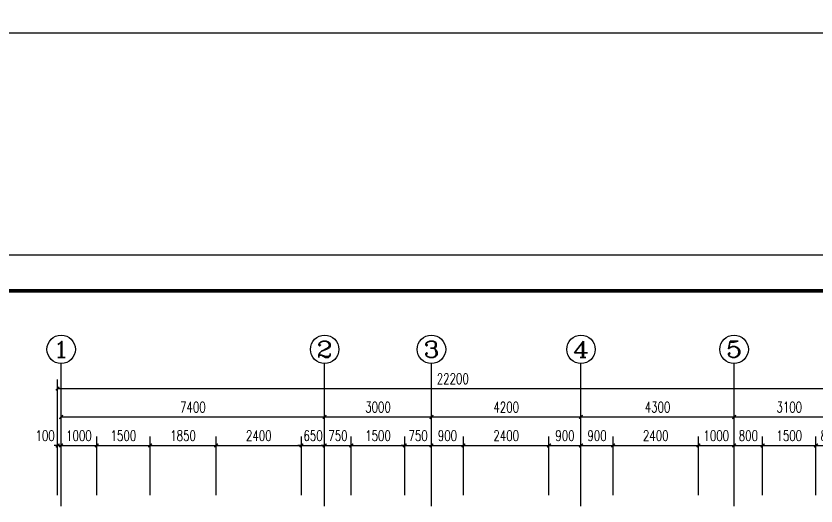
# Model space of a CAD drawing. Extents: x 5904849 to 6011887, y -826029 to -177002.
# Drawn here: x 5922146 to 5944614, y -370380 to -356618 of the extents above; entities that cross this region are included whole.
import ezdxf
from ezdxf.enums import TextEntityAlignment as Align

# ---------------------------------------------------------------- set-up
doc = ezdxf.new("R2010")
doc.units = 0
doc.header["$LTSCALE"] = 1000
doc.header["$MEASUREMENT"] = 0
doc.layers.get('0').update_dxf_attribs({"linetype": 'CONTINUOUS'})
doc.layers.get('Defpoints').update_dxf_attribs({"linetype": 'CONTINUOUS'})
for name, color, linetype in [('AXIS', 3, 'CONTINUOUS'), ('AXIS_TEXT', 7, 'CONTINUOUS'), ('PUB_DIM', 3, 'CONTINUOUS'), ('PUB_TITLE', 4, 'CONTINUOUS')]:
    doc.layers.add(name, color=color, linetype=linetype)
doc.styles.add('_TCH_AXIS', font='COMPLEX', dxfattribs={"bigfont": 'GBCBIG'})
doc.styles.add('_TCH_DIM_T3', font='SIMPLEX', dxfattribs={"width": 0.705882, "bigfont": 'GBCBIG'})
doc.styles.add('COMPLEX', font='COMPLEX')
doc.dimstyles.new('_TCH_ARCH&&100', dxfattribs={"dimtxt": 297.5, "dimasz": 100, "dimexe": 250, "dimexo": 300, "dimgap": 126.25, "dimtad": 1, "dimdec": 0, "dimzin": 0, "dimdsep": 46, "dimtxsty": '_TCH_DIM_T3', "dimblk": 'ARCHTICK', "dimcen": 0.09, "dimclrt": 7, "dimazin": 2, "dimtfac": 1, "dimtdec": 0, "dimtix": 1, "dimtmove": 2, "dimatfit": 3, "dimfxl": 0, "dimtolj": 1, "dimtzin": 0, "dimarcsym": 0})

# ---------------------------------------------------------------- blocks, each defined once
blk = doc.blocks.new('_ArchTick')
at = {"color": 0, "linetype": 'ByBlock', "const_width": 0.4}
blk.add_lwpolyline([(-0.5, -0.5), (0.5, 0.5)], dxfattribs=at)
blk = doc.blocks.new('*D1222')
at = {"layer": 'Defpoints', "color": 0}
for p in [(5923414, -368680), (5923314, -370380), (5923414, -370380)]:
    blk.add_point(p, dxfattribs=at)
at = {"layer": 'PUB_DIM', "color": 0, "lineweight": -2}
for p, q in [((5923314, -370080), (5923314, -368430)), ((5923414, -370080), (5923414, -368430)), ((5923314, -368680), (5923214, -368680)), ((5923314, -368680), (5923414, -368680)), ((5923414, -368680), (5923514, -368680))]:
    blk.add_line(p, q, dxfattribs=at)
at = {"layer": 'PUB_DIM', "color": 0, "lineweight": -2, "xscale": 100, "yscale": 100, "zscale": 100}
blk.add_blockref('_ArchTick', (5923314, -368680), dxfattribs=at)
at = {"layer": 'PUB_DIM', "color": 0, "lineweight": -2, "xscale": 100, "yscale": 100, "zscale": 100, "rotation": 180}
blk.add_blockref('_ArchTick', (5923414, -368680), dxfattribs=at)
at = {"layer": 'PUB_DIM', "color": 7, "insert": (5922964, -368405), "char_height": 297.5, "attachment_point": 5, "style": '_TCH_DIM_T3'}
blk.add_mtext('\\A1;100', dxfattribs=at)
blk = doc.blocks.new('*D1223')
at = {"layer": 'Defpoints', "color": 0}
for p in [(5924414, -368680), (5923414, -370380), (5924414, -370380)]:
    blk.add_point(p, dxfattribs=at)
at = {"layer": 'PUB_DIM', "color": 0, "lineweight": -2}
for p, q in [((5923414, -370080), (5923414, -368430)), ((5924414, -370080), (5924414, -368430)), ((5923414, -368680), (5924414, -368680))]:
    blk.add_line(p, q, dxfattribs=at)
at = {"layer": 'PUB_DIM', "color": 0, "lineweight": -2, "xscale": 100, "yscale": 100, "zscale": 100, "rotation": 180}
blk.add_blockref('_ArchTick', (5923414, -368680), dxfattribs=at)
at = {"layer": 'PUB_DIM', "color": 0, "lineweight": -2, "xscale": 100, "yscale": 100, "zscale": 100}
blk.add_blockref('_ArchTick', (5924414, -368680), dxfattribs=at)
at = {"layer": 'PUB_DIM', "color": 7, "insert": (5923914, -368405), "char_height": 297.5, "attachment_point": 5, "style": '_TCH_DIM_T3'}
blk.add_mtext('\\A1;1000', dxfattribs=at)
blk = doc.blocks.new('*D1224')
at = {"layer": 'Defpoints', "color": 0}
for p in [(5925914, -368680), (5924414, -370380), (5925914, -370380)]:
    blk.add_point(p, dxfattribs=at)
at = {"layer": 'PUB_DIM', "color": 0, "lineweight": -2}
for p, q in [((5924414, -370080), (5924414, -368430)), ((5925914, -370080), (5925914, -368430)), ((5924414, -368680), (5925914, -368680))]:
    blk.add_line(p, q, dxfattribs=at)
at = {"layer": 'PUB_DIM', "color": 0, "lineweight": -2, "xscale": 100, "yscale": 100, "zscale": 100, "rotation": 180}
blk.add_blockref('_ArchTick', (5924414, -368680), dxfattribs=at)
at = {"layer": 'PUB_DIM', "color": 0, "lineweight": -2, "xscale": 100, "yscale": 100, "zscale": 100}
blk.add_blockref('_ArchTick', (5925914, -368680), dxfattribs=at)
at = {"layer": 'PUB_DIM', "color": 7, "insert": (5925164, -368405), "char_height": 297.5, "attachment_point": 5, "style": '_TCH_DIM_T3'}
blk.add_mtext('\\A1;1500', dxfattribs=at)
blk = doc.blocks.new('*D1225')
at = {"layer": 'Defpoints', "color": 0}
for p in [(5927765, -368680), (5925914, -370380), (5927765, -370380)]:
    blk.add_point(p, dxfattribs=at)
at = {"layer": 'PUB_DIM', "color": 0, "lineweight": -2}
for p, q in [((5925914, -370080), (5925914, -368430)), ((5927765, -370080), (5927765, -368430)), ((5925914, -368680), (5927765, -368680))]:
    blk.add_line(p, q, dxfattribs=at)
at = {"layer": 'PUB_DIM', "color": 0, "lineweight": -2, "xscale": 100, "yscale": 100, "zscale": 100, "rotation": 180}
blk.add_blockref('_ArchTick', (5925914, -368680), dxfattribs=at)
at = {"layer": 'PUB_DIM', "color": 0, "lineweight": -2, "xscale": 100, "yscale": 100, "zscale": 100}
blk.add_blockref('_ArchTick', (5927765, -368680), dxfattribs=at)
at = {"layer": 'PUB_DIM', "color": 7, "insert": (5926839, -368405), "char_height": 297.5, "attachment_point": 5, "style": '_TCH_DIM_T3'}
blk.add_mtext('\\A1;1850', dxfattribs=at)
blk = doc.blocks.new('*D1226')
at = {"layer": 'Defpoints', "color": 0}
for p in [(5930165, -368680), (5927765, -370380), (5930165, -370380)]:
    blk.add_point(p, dxfattribs=at)
at = {"layer": 'PUB_DIM', "color": 0, "lineweight": -2}
for p, q in [((5927765, -370080), (5927765, -368430)), ((5930165, -370080), (5930165, -368430)), ((5927765, -368680), (5930165, -368680))]:
    blk.add_line(p, q, dxfattribs=at)
at = {"layer": 'PUB_DIM', "color": 0, "lineweight": -2, "xscale": 100, "yscale": 100, "zscale": 100, "rotation": 180}
blk.add_blockref('_ArchTick', (5927765, -368680), dxfattribs=at)
at = {"layer": 'PUB_DIM', "color": 0, "lineweight": -2, "xscale": 100, "yscale": 100, "zscale": 100}
blk.add_blockref('_ArchTick', (5930165, -368680), dxfattribs=at)
at = {"layer": 'PUB_DIM', "color": 7, "insert": (5928965, -368405), "char_height": 297.5, "attachment_point": 5, "style": '_TCH_DIM_T3'}
blk.add_mtext('\\A1;2400', dxfattribs=at)
blk = doc.blocks.new('*D1227')
at = {"layer": 'Defpoints', "color": 0}
for p in [(5930814, -368680), (5930165, -370380), (5930814, -370380)]:
    blk.add_point(p, dxfattribs=at)
at = {"layer": 'PUB_DIM', "color": 0, "lineweight": -2}
for p, q in [((5930165, -370080), (5930165, -368430)), ((5930814, -370080), (5930814, -368430)), ((5930165, -368680), (5930065, -368680)), ((5930165, -368680), (5930814, -368680)), ((5930814, -368680), (5930914, -368680))]:
    blk.add_line(p, q, dxfattribs=at)
at = {"layer": 'PUB_DIM', "color": 0, "lineweight": -2, "xscale": 100, "yscale": 100, "zscale": 100}
blk.add_blockref('_ArchTick', (5930165, -368680), dxfattribs=at)
at = {"layer": 'PUB_DIM', "color": 0, "lineweight": -2, "xscale": 100, "yscale": 100, "zscale": 100, "rotation": 180}
blk.add_blockref('_ArchTick', (5930814, -368680), dxfattribs=at)
at = {"layer": 'PUB_DIM', "color": 7, "insert": (5930489, -368405), "char_height": 297.5, "attachment_point": 5, "style": '_TCH_DIM_T3'}
blk.add_mtext('\\A1;650', dxfattribs=at)
blk = doc.blocks.new('*D1228')
at = {"layer": 'Defpoints', "color": 0}
for p in [(5931564, -368680), (5930814, -370380), (5931564, -370380)]:
    blk.add_point(p, dxfattribs=at)
at = {"layer": 'PUB_DIM', "color": 0, "lineweight": -2}
for p, q in [((5930814, -370080), (5930814, -368430)), ((5931564, -370080), (5931564, -368430)), ((5930814, -368680), (5930714, -368680)), ((5930814, -368680), (5931564, -368680)), ((5931564, -368680), (5931664, -368680))]:
    blk.add_line(p, q, dxfattribs=at)
at = {"layer": 'PUB_DIM', "color": 0, "lineweight": -2, "xscale": 100, "yscale": 100, "zscale": 100}
blk.add_blockref('_ArchTick', (5930814, -368680), dxfattribs=at)
at = {"layer": 'PUB_DIM', "color": 0, "lineweight": -2, "xscale": 100, "yscale": 100, "zscale": 100, "rotation": 180}
blk.add_blockref('_ArchTick', (5931564, -368680), dxfattribs=at)
at = {"layer": 'PUB_DIM', "color": 7, "insert": (5931189, -368405), "char_height": 297.5, "attachment_point": 5, "style": '_TCH_DIM_T3'}
blk.add_mtext('\\A1;750', dxfattribs=at)
blk = doc.blocks.new('*D1229')
at = {"layer": 'Defpoints', "color": 0}
for p in [(5933064, -368680), (5931564, -370380), (5933064, -370380)]:
    blk.add_point(p, dxfattribs=at)
at = {"layer": 'PUB_DIM', "color": 0, "lineweight": -2}
for p, q in [((5931564, -370080), (5931564, -368430)), ((5933064, -370080), (5933064, -368430)), ((5931564, -368680), (5933064, -368680))]:
    blk.add_line(p, q, dxfattribs=at)
at = {"layer": 'PUB_DIM', "color": 0, "lineweight": -2, "xscale": 100, "yscale": 100, "zscale": 100, "rotation": 180}
blk.add_blockref('_ArchTick', (5931564, -368680), dxfattribs=at)
at = {"layer": 'PUB_DIM', "color": 0, "lineweight": -2, "xscale": 100, "yscale": 100, "zscale": 100}
blk.add_blockref('_ArchTick', (5933064, -368680), dxfattribs=at)
at = {"layer": 'PUB_DIM', "color": 7, "insert": (5932314, -368405), "char_height": 297.5, "attachment_point": 5, "style": '_TCH_DIM_T3'}
blk.add_mtext('\\A1;1500', dxfattribs=at)
blk = doc.blocks.new('*D1230')
at = {"layer": 'Defpoints', "color": 0}
for p in [(5933814, -368680), (5933064, -370380), (5933814, -370380)]:
    blk.add_point(p, dxfattribs=at)
at = {"layer": 'PUB_DIM', "color": 0, "lineweight": -2}
for p, q in [((5933064, -370080), (5933064, -368430)), ((5933814, -370080), (5933814, -368430)), ((5933064, -368680), (5932964, -368680)), ((5933064, -368680), (5933814, -368680)), ((5933814, -368680), (5933914, -368680))]:
    blk.add_line(p, q, dxfattribs=at)
at = {"layer": 'PUB_DIM', "color": 0, "lineweight": -2, "xscale": 100, "yscale": 100, "zscale": 100}
blk.add_blockref('_ArchTick', (5933064, -368680), dxfattribs=at)
at = {"layer": 'PUB_DIM', "color": 0, "lineweight": -2, "xscale": 100, "yscale": 100, "zscale": 100, "rotation": 180}
blk.add_blockref('_ArchTick', (5933814, -368680), dxfattribs=at)
at = {"layer": 'PUB_DIM', "color": 7, "insert": (5933439, -368405), "char_height": 297.5, "attachment_point": 5, "style": '_TCH_DIM_T3'}
blk.add_mtext('\\A1;750', dxfattribs=at)
blk = doc.blocks.new('*D1231')
at = {"layer": 'Defpoints', "color": 0}
for p in [(5934714, -368680), (5933814, -370380), (5934714, -370380)]:
    blk.add_point(p, dxfattribs=at)
at = {"layer": 'PUB_DIM', "color": 0, "lineweight": -2}
for p, q in [((5933814, -370080), (5933814, -368430)), ((5934714, -370080), (5934714, -368430)), ((5933814, -368680), (5934714, -368680))]:
    blk.add_line(p, q, dxfattribs=at)
at = {"layer": 'PUB_DIM', "color": 0, "lineweight": -2, "xscale": 100, "yscale": 100, "zscale": 100, "rotation": 180}
blk.add_blockref('_ArchTick', (5933814, -368680), dxfattribs=at)
at = {"layer": 'PUB_DIM', "color": 0, "lineweight": -2, "xscale": 100, "yscale": 100, "zscale": 100}
blk.add_blockref('_ArchTick', (5934714, -368680), dxfattribs=at)
at = {"layer": 'PUB_DIM', "color": 7, "insert": (5934264, -368405), "char_height": 297.5, "attachment_point": 5, "style": '_TCH_DIM_T3'}
blk.add_mtext('\\A1;900', dxfattribs=at)
blk = doc.blocks.new('*D1232')
at = {"layer": 'Defpoints', "color": 0}
for p in [(5937114, -368680), (5934714, -370380), (5937114, -370380)]:
    blk.add_point(p, dxfattribs=at)
at = {"layer": 'PUB_DIM', "color": 0, "lineweight": -2}
for p, q in [((5934714, -370080), (5934714, -368430)), ((5937114, -370080), (5937114, -368430)), ((5934714, -368680), (5937114, -368680))]:
    blk.add_line(p, q, dxfattribs=at)
at = {"layer": 'PUB_DIM', "color": 0, "lineweight": -2, "xscale": 100, "yscale": 100, "zscale": 100, "rotation": 180}
blk.add_blockref('_ArchTick', (5934714, -368680), dxfattribs=at)
at = {"layer": 'PUB_DIM', "color": 0, "lineweight": -2, "xscale": 100, "yscale": 100, "zscale": 100}
blk.add_blockref('_ArchTick', (5937114, -368680), dxfattribs=at)
at = {"layer": 'PUB_DIM', "color": 7, "insert": (5935914, -368405), "char_height": 297.5, "attachment_point": 5, "style": '_TCH_DIM_T3'}
blk.add_mtext('\\A1;2400', dxfattribs=at)
blk = doc.blocks.new('*D1233')
at = {"layer": 'Defpoints', "color": 0}
for p in [(5938014, -368680), (5937114, -370380), (5938014, -370380)]:
    blk.add_point(p, dxfattribs=at)
at = {"layer": 'PUB_DIM', "color": 0, "lineweight": -2}
for p, q in [((5937114, -370080), (5937114, -368430)), ((5938014, -370080), (5938014, -368430)), ((5937114, -368680), (5938014, -368680))]:
    blk.add_line(p, q, dxfattribs=at)
at = {"layer": 'PUB_DIM', "color": 0, "lineweight": -2, "xscale": 100, "yscale": 100, "zscale": 100, "rotation": 180}
blk.add_blockref('_ArchTick', (5937114, -368680), dxfattribs=at)
at = {"layer": 'PUB_DIM', "color": 0, "lineweight": -2, "xscale": 100, "yscale": 100, "zscale": 100}
blk.add_blockref('_ArchTick', (5938014, -368680), dxfattribs=at)
at = {"layer": 'PUB_DIM', "color": 7, "insert": (5937564, -368405), "char_height": 297.5, "attachment_point": 5, "style": '_TCH_DIM_T3'}
blk.add_mtext('\\A1;900', dxfattribs=at)
blk = doc.blocks.new('*D1234')
at = {"layer": 'Defpoints', "color": 0}
for p in [(5938914, -368680), (5938014, -370380), (5938914, -370380)]:
    blk.add_point(p, dxfattribs=at)
at = {"layer": 'PUB_DIM', "color": 0, "lineweight": -2}
for p, q in [((5938014, -370080), (5938014, -368430)), ((5938914, -370080), (5938914, -368430)), ((5938014, -368680), (5938914, -368680))]:
    blk.add_line(p, q, dxfattribs=at)
at = {"layer": 'PUB_DIM', "color": 0, "lineweight": -2, "xscale": 100, "yscale": 100, "zscale": 100, "rotation": 180}
blk.add_blockref('_ArchTick', (5938014, -368680), dxfattribs=at)
at = {"layer": 'PUB_DIM', "color": 0, "lineweight": -2, "xscale": 100, "yscale": 100, "zscale": 100}
blk.add_blockref('_ArchTick', (5938914, -368680), dxfattribs=at)
at = {"layer": 'PUB_DIM', "color": 7, "insert": (5938464, -368405), "char_height": 297.5, "attachment_point": 5, "style": '_TCH_DIM_T3'}
blk.add_mtext('\\A1;900', dxfattribs=at)
blk = doc.blocks.new('*D1235')
at = {"layer": 'Defpoints', "color": 0}
for p in [(5941314, -368680), (5938914, -370380), (5941314, -370380)]:
    blk.add_point(p, dxfattribs=at)
at = {"layer": 'PUB_DIM', "color": 0, "lineweight": -2}
for p, q in [((5938914, -370080), (5938914, -368430)), ((5941314, -370080), (5941314, -368430)), ((5938914, -368680), (5941314, -368680))]:
    blk.add_line(p, q, dxfattribs=at)
at = {"layer": 'PUB_DIM', "color": 0, "lineweight": -2, "xscale": 100, "yscale": 100, "zscale": 100, "rotation": 180}
blk.add_blockref('_ArchTick', (5938914, -368680), dxfattribs=at)
at = {"layer": 'PUB_DIM', "color": 0, "lineweight": -2, "xscale": 100, "yscale": 100, "zscale": 100}
blk.add_blockref('_ArchTick', (5941314, -368680), dxfattribs=at)
at = {"layer": 'PUB_DIM', "color": 7, "insert": (5940114, -368405), "char_height": 297.5, "attachment_point": 5, "style": '_TCH_DIM_T3'}
blk.add_mtext('\\A1;2400', dxfattribs=at)
blk = doc.blocks.new('*D1236')
at = {"layer": 'Defpoints', "color": 0}
for p in [(5942314, -368680), (5941314, -370380), (5942314, -370380)]:
    blk.add_point(p, dxfattribs=at)
at = {"layer": 'PUB_DIM', "color": 0, "lineweight": -2}
for p, q in [((5941314, -370080), (5941314, -368430)), ((5942314, -370080), (5942314, -368430)), ((5941314, -368680), (5942314, -368680))]:
    blk.add_line(p, q, dxfattribs=at)
at = {"layer": 'PUB_DIM', "color": 0, "lineweight": -2, "xscale": 100, "yscale": 100, "zscale": 100, "rotation": 180}
blk.add_blockref('_ArchTick', (5941314, -368680), dxfattribs=at)
at = {"layer": 'PUB_DIM', "color": 0, "lineweight": -2, "xscale": 100, "yscale": 100, "zscale": 100}
blk.add_blockref('_ArchTick', (5942314, -368680), dxfattribs=at)
at = {"layer": 'PUB_DIM', "color": 7, "insert": (5941814, -368405), "char_height": 297.5, "attachment_point": 5, "style": '_TCH_DIM_T3'}
blk.add_mtext('\\A1;1000', dxfattribs=at)
blk = doc.blocks.new('*D1237')
at = {"layer": 'Defpoints', "color": 0}
for p in [(5943114, -368680), (5942314, -370380), (5943114, -370380)]:
    blk.add_point(p, dxfattribs=at)
at = {"layer": 'PUB_DIM', "color": 0, "lineweight": -2}
for p, q in [((5942314, -370080), (5942314, -368430)), ((5943114, -370080), (5943114, -368430)), ((5942314, -368680), (5943114, -368680))]:
    blk.add_line(p, q, dxfattribs=at)
at = {"layer": 'PUB_DIM', "color": 0, "lineweight": -2, "xscale": 100, "yscale": 100, "zscale": 100, "rotation": 180}
blk.add_blockref('_ArchTick', (5942314, -368680), dxfattribs=at)
at = {"layer": 'PUB_DIM', "color": 0, "lineweight": -2, "xscale": 100, "yscale": 100, "zscale": 100}
blk.add_blockref('_ArchTick', (5943114, -368680), dxfattribs=at)
at = {"layer": 'PUB_DIM', "color": 7, "insert": (5942714, -368405), "char_height": 297.5, "attachment_point": 5, "style": '_TCH_DIM_T3'}
blk.add_mtext('\\A1;800', dxfattribs=at)
blk = doc.blocks.new('*D1238')
at = {"layer": 'Defpoints', "color": 0}
for p in [(5944614, -368680), (5943114, -370380), (5944614, -370380)]:
    blk.add_point(p, dxfattribs=at)
at = {"layer": 'PUB_DIM', "color": 0, "lineweight": -2}
for p, q in [((5943114, -370080), (5943114, -368430)), ((5944614, -370080), (5944614, -368430)), ((5943114, -368680), (5944614, -368680))]:
    blk.add_line(p, q, dxfattribs=at)
at = {"layer": 'PUB_DIM', "color": 0, "lineweight": -2, "xscale": 100, "yscale": 100, "zscale": 100, "rotation": 180}
blk.add_blockref('_ArchTick', (5943114, -368680), dxfattribs=at)
at = {"layer": 'PUB_DIM', "color": 0, "lineweight": -2, "xscale": 100, "yscale": 100, "zscale": 100}
blk.add_blockref('_ArchTick', (5944614, -368680), dxfattribs=at)
at = {"layer": 'PUB_DIM', "color": 7, "insert": (5943864, -368405), "char_height": 297.5, "attachment_point": 5, "style": '_TCH_DIM_T3'}
blk.add_mtext('\\A1;1500', dxfattribs=at)
blk = doc.blocks.new('*D1239')
at = {"layer": 'Defpoints', "color": 0}
for p in [(5945414, -368680), (5944614, -370380), (5945414, -370380)]:
    blk.add_point(p, dxfattribs=at)
at = {"layer": 'PUB_DIM', "color": 0, "lineweight": -2}
for p, q in [((5944614, -370080), (5944614, -368430)), ((5945414, -370080), (5945414, -368430)), ((5944614, -368680), (5945414, -368680))]:
    blk.add_line(p, q, dxfattribs=at)
at = {"layer": 'PUB_DIM', "color": 0, "lineweight": -2, "xscale": 100, "yscale": 100, "zscale": 100, "rotation": 180}
blk.add_blockref('_ArchTick', (5944614, -368680), dxfattribs=at)
at = {"layer": 'PUB_DIM', "color": 0, "lineweight": -2, "xscale": 100, "yscale": 100, "zscale": 100}
blk.add_blockref('_ArchTick', (5945414, -368680), dxfattribs=at)
at = {"layer": 'PUB_DIM', "color": 7, "insert": (5945014, -368405), "char_height": 297.5, "attachment_point": 5, "style": '_TCH_DIM_T3'}
blk.add_mtext('\\A1;800', dxfattribs=at)
blk = doc.blocks.new('*D1350')
at = {"layer": 'AXIS', "color": 0, "lineweight": -2}
for p, q in [((5923414, -370080), (5923414, -367630)), ((5930814, -370080), (5930814, -367630)), ((5923414, -367880), (5930814, -367880))]:
    blk.add_line(p, q, dxfattribs=at)
at = {"layer": 'Defpoints', "color": 0}
for p in [(5930814, -367880), (5923414, -370380), (5930814, -370380)]:
    blk.add_point(p, dxfattribs=at)
at = {"layer": 'AXIS', "color": 0, "lineweight": -2, "xscale": 100, "yscale": 100, "zscale": 100, "rotation": 180}
blk.add_blockref('_ArchTick', (5923414, -367880), dxfattribs=at)
at = {"layer": 'AXIS', "color": 0, "lineweight": -2, "xscale": 100, "yscale": 100, "zscale": 100}
blk.add_blockref('_ArchTick', (5930814, -367880), dxfattribs=at)
at = {"layer": 'AXIS', "color": 7, "insert": (5927114, -367605), "char_height": 297.5, "attachment_point": 5, "style": '_TCH_DIM_T3'}
blk.add_mtext('\\A1;7400', dxfattribs=at)
blk = doc.blocks.new('*D1351')
at = {"layer": 'AXIS', "color": 0, "lineweight": -2}
for p, q in [((5930814, -370080), (5930814, -367630)), ((5933814, -370080), (5933814, -367630)), ((5930814, -367880), (5933814, -367880))]:
    blk.add_line(p, q, dxfattribs=at)
at = {"layer": 'Defpoints', "color": 0}
for p in [(5933814, -367880), (5930814, -370380), (5933814, -370380)]:
    blk.add_point(p, dxfattribs=at)
at = {"layer": 'AXIS', "color": 0, "lineweight": -2, "xscale": 100, "yscale": 100, "zscale": 100, "rotation": 180}
blk.add_blockref('_ArchTick', (5930814, -367880), dxfattribs=at)
at = {"layer": 'AXIS', "color": 0, "lineweight": -2, "xscale": 100, "yscale": 100, "zscale": 100}
blk.add_blockref('_ArchTick', (5933814, -367880), dxfattribs=at)
at = {"layer": 'AXIS', "color": 7, "insert": (5932314, -367605), "char_height": 297.5, "attachment_point": 5, "style": '_TCH_DIM_T3'}
blk.add_mtext('\\A1;3000', dxfattribs=at)
blk = doc.blocks.new('*D1352')
at = {"layer": 'AXIS', "color": 0, "lineweight": -2}
for p, q in [((5933814, -370080), (5933814, -367630)), ((5938014, -370080), (5938014, -367630)), ((5933814, -367880), (5938014, -367880))]:
    blk.add_line(p, q, dxfattribs=at)
at = {"layer": 'Defpoints', "color": 0}
for p in [(5938014, -367880), (5933814, -370380), (5938014, -370380)]:
    blk.add_point(p, dxfattribs=at)
at = {"layer": 'AXIS', "color": 0, "lineweight": -2, "xscale": 100, "yscale": 100, "zscale": 100, "rotation": 180}
blk.add_blockref('_ArchTick', (5933814, -367880), dxfattribs=at)
at = {"layer": 'AXIS', "color": 0, "lineweight": -2, "xscale": 100, "yscale": 100, "zscale": 100}
blk.add_blockref('_ArchTick', (5938014, -367880), dxfattribs=at)
at = {"layer": 'AXIS', "color": 7, "insert": (5935914, -367605), "char_height": 297.5, "attachment_point": 5, "style": '_TCH_DIM_T3'}
blk.add_mtext('\\A1;4200', dxfattribs=at)
blk = doc.blocks.new('*D1353')
at = {"layer": 'AXIS', "color": 0, "lineweight": -2}
for p, q in [((5938014, -370080), (5938014, -367630)), ((5942314, -370080), (5942314, -367630)), ((5938014, -367880), (5942314, -367880))]:
    blk.add_line(p, q, dxfattribs=at)
at = {"layer": 'Defpoints', "color": 0}
for p in [(5942314, -367880), (5938014, -370380), (5942314, -370380)]:
    blk.add_point(p, dxfattribs=at)
at = {"layer": 'AXIS', "color": 0, "lineweight": -2, "xscale": 100, "yscale": 100, "zscale": 100, "rotation": 180}
blk.add_blockref('_ArchTick', (5938014, -367880), dxfattribs=at)
at = {"layer": 'AXIS', "color": 0, "lineweight": -2, "xscale": 100, "yscale": 100, "zscale": 100}
blk.add_blockref('_ArchTick', (5942314, -367880), dxfattribs=at)
at = {"layer": 'AXIS', "color": 7, "insert": (5940164, -367605), "char_height": 297.5, "attachment_point": 5, "style": '_TCH_DIM_T3'}
blk.add_mtext('\\A1;4300', dxfattribs=at)
blk = doc.blocks.new('*D1354')
at = {"layer": 'AXIS', "color": 0, "lineweight": -2}
for p, q in [((5942314, -370080), (5942314, -367630)), ((5945414, -370080), (5945414, -367630)), ((5942314, -367880), (5945414, -367880))]:
    blk.add_line(p, q, dxfattribs=at)
at = {"layer": 'Defpoints', "color": 0}
for p in [(5945414, -367880), (5942314, -370380), (5945414, -370380)]:
    blk.add_point(p, dxfattribs=at)
at = {"layer": 'AXIS', "color": 0, "lineweight": -2, "xscale": 100, "yscale": 100, "zscale": 100, "rotation": 180}
blk.add_blockref('_ArchTick', (5942314, -367880), dxfattribs=at)
at = {"layer": 'AXIS', "color": 0, "lineweight": -2, "xscale": 100, "yscale": 100, "zscale": 100}
blk.add_blockref('_ArchTick', (5945414, -367880), dxfattribs=at)
at = {"layer": 'AXIS', "color": 7, "insert": (5943864, -367605), "char_height": 297.5, "attachment_point": 5, "style": '_TCH_DIM_T3'}
blk.add_mtext('\\A1;3100', dxfattribs=at)
blk = doc.blocks.new('*D1355')
at = {"layer": 'AXIS', "color": 0, "lineweight": -2}
for p, q in [((5923314, -370080), (5923314, -366830)), ((5945514, -370080), (5945514, -366830)), ((5923314, -367080), (5945514, -367080))]:
    blk.add_line(p, q, dxfattribs=at)
at = {"layer": 'Defpoints', "color": 0}
for p in [(5945514, -367080), (5923314, -370380), (5945514, -370380)]:
    blk.add_point(p, dxfattribs=at)
at = {"layer": 'AXIS', "color": 0, "lineweight": -2, "xscale": 100, "yscale": 100, "zscale": 100, "rotation": 180}
blk.add_blockref('_ArchTick', (5923314, -367080), dxfattribs=at)
at = {"layer": 'AXIS', "color": 0, "lineweight": -2, "xscale": 100, "yscale": 100, "zscale": 100}
blk.add_blockref('_ArchTick', (5945514, -367080), dxfattribs=at)
at = {"layer": 'AXIS', "color": 7, "insert": (5934414, -366805), "char_height": 297.5, "attachment_point": 5, "style": '_TCH_DIM_T3'}
blk.add_mtext('\\A1;22200', dxfattribs=at)
blk = doc.blocks.new('_AXISO')
blk.add_circle((0, 0), 0.5)
at = {"layer": 'AXIS_TEXT', "style": 'COMPLEX', "width": 1.041667}
blk.add_attdef('A', text='', height=0.56, dxfattribs=at).set_placement((-0.25, -0.28), (0.25, -0.28), align=Align.FIT)

msp = doc.modelspace()

# ---------------------------------------------------------------- linework, layer by layer
at = {"layer": 'AXIS', "color": 0}
for p, q in [((5923414.3, -370380.2), (5923414.3, -366380.2)), ((5930814.3, -370380.2), (5930814.3, -366380.2)), ((5933814.3, -370380.2), (5933814.3, -366380.2)), ((5938014.3, -370380.2), (5938014.3, -366380.2)), ((5942314.3, -370380.2), (5942314.3, -366380.2))]:
    msp.add_line(p, q, dxfattribs=at)
at = {"layer": 'PUB_TITLE'}
msp.add_lwpolyline([(5904849.4, -357092.5), (5988949.4, -357092.5), (5988949.4, -297692.5), (5904849.4, -297692.5)], close=True, dxfattribs=at)
at = {"layer": 'PUB_TITLE', "color": 4}
msp.add_lwpolyline([(5904849.4, -405337.3), (5964249.4, -405337.3), (5964249.4, -363337.3), (5904849.4, -363337.3)], close=True, dxfattribs=at)
at = {"layer": 'PUB_TITLE', "color": 4, "const_width": 100}
msp.add_lwpolyline([(5907349.4, -404337.3), (5963249.4, -404337.3), (5963249.4, -364337.3), (5907349.4, -364337.3)], close=True, dxfattribs=at)

# ---------------------------------------------------------------- block references
at = {"layer": 'AXIS', "color": 0}
ref = msp.add_blockref('_AXISO', (5923414.3, -365980.2), dxfattribs=dict(at, xscale=800, yscale=800, zscale=800))
ref.add_attrib('A', '1', dxfattribs={"layer": 'AXIS_TEXT', "color": 0, "height": 452.5, "style": '_TCH_AXIS', "width": 2.333333}).set_placement((5923188, -366206.5), (5923640.6, -366206.5), align=Align.FIT)
ref = msp.add_blockref('_AXISO', (5930814.3, -365980.2), dxfattribs=dict(at, xscale=800, yscale=800, zscale=800))
ref.add_attrib('A', '2', dxfattribs={"layer": 'AXIS_TEXT', "color": 0, "height": 452.5, "style": '_TCH_AXIS', "width": 1.5}).set_placement((5930588, -366206.5), (5931040.6, -366206.5), align=Align.FIT)
ref = msp.add_blockref('_AXISO', (5933814.3, -365980.2), dxfattribs=dict(at, xscale=800, yscale=800, zscale=800))
ref.add_attrib('A', '3', dxfattribs={"layer": 'AXIS_TEXT', "color": 0, "height": 452.5, "style": '_TCH_AXIS', "width": 1.5}).set_placement((5933588, -366206.5), (5934040.6, -366206.5), align=Align.FIT)
ref = msp.add_blockref('_AXISO', (5938014.3, -365980.2), dxfattribs=dict(at, xscale=800, yscale=800, zscale=800))
ref.add_attrib('A', '4', dxfattribs={"layer": 'AXIS_TEXT', "color": 0, "height": 452.5, "style": '_TCH_AXIS', "width": 1.3125}).set_placement((5937788, -366206.5), (5938240.6, -366206.5), align=Align.FIT)
ref = msp.add_blockref('_AXISO', (5942314.3, -365980.2), dxfattribs=dict(at, xscale=800, yscale=800, zscale=800))
ref.add_attrib('A', '5', dxfattribs={"layer": 'AXIS_TEXT', "color": 0, "height": 452.5, "style": '_TCH_AXIS', "width": 1.5}).set_placement((5942088, -366206.5), (5942540.6, -366206.5), align=Align.FIT)

# ---------------------------------------------------------------- dimensions: what is measured, and where the dimension line sits
for p1, p2, distance, picture, middle in [((5923314.3, -370380.2), (5945514.3, -370380.2), 3300, '*D1355', (5934414.3, -366805.2)), ((5923414.3, -370380.2), (5930814.3, -370380.2), 2500, '*D1350', (5927114.3, -367605.2)), ((5930814.3, -370380.2), (5933814.3, -370380.2), 2500, '*D1351', (5932314.3, -367605.2)), ((5933814.3, -370380.2), (5938014.3, -370380.2), 2500, '*D1352', (5935914.3, -367605.2)), ((5938014.3, -370380.2), (5942314.3, -370380.2), 2500, '*D1353', (5940164.3, -367605.2)), ((5942314.3, -370380.2), (5945414.3, -370380.2), 2500, '*D1354', (5943864.3, -367605.2))]:
    dim = msp.add_aligned_dim(p1=p1, p2=p2, distance=distance, dimstyle='_TCH_ARCH&&100', dxfattribs=at)
    dim.commit()
    dim.dimension.update_dxf_attribs({"geometry": picture, "text_midpoint": middle})
at = {"layer": 'PUB_DIM', "color": 0}
dim = msp.add_linear_dim(base=(5923414.3, -368680.2), p1=(5923314.3, -370380.2), p2=(5923414.3, -370380.2), angle=0, dimstyle='_TCH_ARCH&&100', dxfattribs=at)
dim.commit()
dim.dimension.update_dxf_attribs({"geometry": '*D1222', "text_midpoint": (5922964.3, -368405.2), "dimtype": 129})
for p1, p2, picture, middle in [((5923414.3, -370380.2), (5924414.3, -370380.2), '*D1223', (5923914.3, -368405.2)), ((5924414.3, -370380.2), (5925914.3, -370380.2), '*D1224', (5925164.3, -368405.2)), ((5925914.3, -370380.2), (5927764.6, -370380.2), '*D1225', (5926839.4, -368405.2)), ((5927764.6, -370380.2), (5930164.6, -370380.2), '*D1226', (5928964.6, -368405.2)), ((5930164.6, -370380.2), (5930814.3, -370380.2), '*D1227', (5930489.4, -368405.2)), ((5930814.3, -370380.2), (5931564.3, -370380.2), '*D1228', (5931189.3, -368405.2)), ((5931564.3, -370380.2), (5933064.3, -370380.2), '*D1229', (5932314.3, -368405.2)), ((5933064.3, -370380.2), (5933814.3, -370380.2), '*D1230', (5933439.3, -368405.2)), ((5933814.3, -370380.2), (5934714.3, -370380.2), '*D1231', (5934264.3, -368405.2)), ((5934714.3, -370380.2), (5937114.3, -370380.2), '*D1232', (5935914.3, -368405.2)), ((5937114.3, -370380.2), (5938014.3, -370380.2), '*D1233', (5937564.3, -368405.2)), ((5938014.3, -370380.2), (5938914.3, -370380.2), '*D1234', (5938464.3, -368405.2)), ((5938914.3, -370380.2), (5941314.3, -370380.2), '*D1235', (5940114.3, -368405.2)), ((5941314.3, -370380.2), (5942314.3, -370380.2), '*D1236', (5941814.3, -368405.2)), ((5942314.3, -370380.2), (5943114.3, -370380.2), '*D1237', (5942714.3, -368405.2)), ((5943114.3, -370380.2), (5944614.3, -370380.2), '*D1238', (5943864.3, -368405.2)), ((5944614.3, -370380.2), (5945414.3, -370380.2), '*D1239', (5945014.3, -368405.2))]:
    dim = msp.add_aligned_dim(p1=p1, p2=p2, distance=1700, dimstyle='_TCH_ARCH&&100', dxfattribs=at)
    dim.commit()
    dim.dimension.update_dxf_attribs({"geometry": picture, "text_midpoint": middle})

doc.saveas('drawing.dxf')
